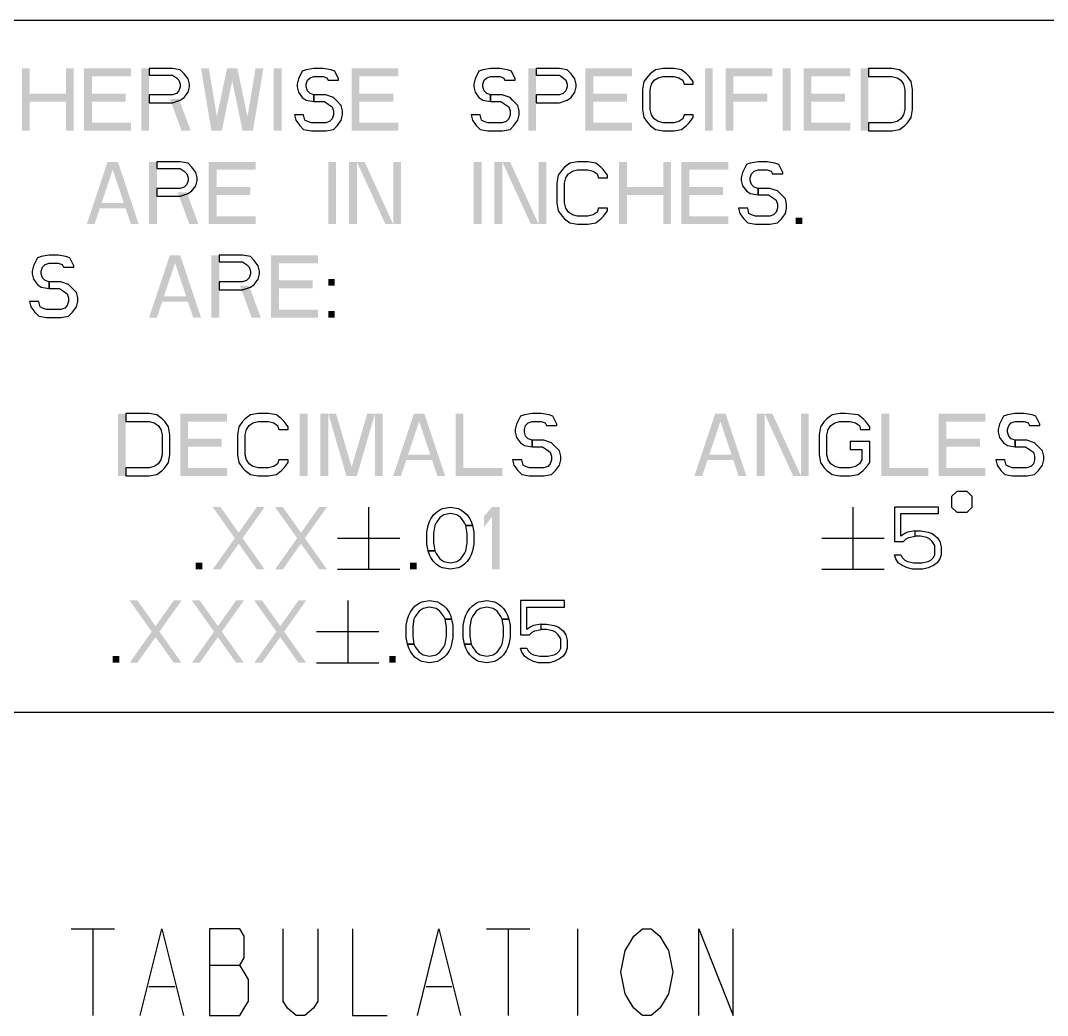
# Model space of a CAD drawing. Extents: x 0 to 34, y 0 to 22.
# Drawn here: x 23.736 to 25.219, y 1.562 to 3 of the extents above; entities that cross this region are included whole.
import ezdxf

# ---------------------------------------------------------------- set-up
doc = ezdxf.new("R2010")
doc.units = 0
doc.header["$LTSCALE"] = 1.87
doc.header["$MEASUREMENT"] = 0
doc.layers.get('0').update_dxf_attribs({"linetype": 'CONTINUOUS'})

msp = doc.modelspace()

# ---------------------------------------------------------------- linework, layer by layer
at = {"color": 7, "linetype": 'Continuous'}
for p, q in [((32.96, 3), (20.08, 3)), ((27.84, 2), (20.08, 2))]:
    msp.add_line(p, q, dxfattribs=at)
at = {"color": 2, "linetype": 'Continuous'}
for p, q in [((24.23827, 2.29709), (24.23827, 2.20709)), ((24.93764, 2.29709), (24.93764, 2.20709)), ((24.19327, 2.25209), (24.28327, 2.25209)), ((24.89264, 2.25209), (24.98264, 2.25209)), ((24.19327, 2.20709), (24.28327, 2.20709)), ((24.89264, 2.20709), (24.98264, 2.20709)), ((24.20827, 2.16209), (24.20827, 2.07209)), ((24.16327, 2.11709), (24.25327, 2.11709)), ((24.16327, 2.07209), (24.25327, 2.07209)), ((23.80875, 1.6875), (23.87125, 1.6875)), ((23.84, 1.6875), (23.84, 1.5625)), ((24.40875, 1.6875), (24.47125, 1.6875)), ((24.44, 1.6875), (24.44, 1.5625)), ((24.54, 1.6875), (24.54, 1.5625)), ((24.00875, 1.63542), (24.0525, 1.63542)), ((23.92125, 1.60417), (23.95875, 1.60417)), ((24.32125, 1.60417), (24.35875, 1.60417))]:
    msp.add_line(p, q, dxfattribs=at)
for points in [[(23.92139, 2.93084), (23.92139, 2.92127), (23.95514, 2.92127), (23.96077, 2.91744), (23.96452, 2.91361), (23.96639, 2.90786), (23.96639, 2.90403), (23.96452, 2.89829), (23.96077, 2.89446), (23.95514, 2.89254), (23.92139, 2.89254), (23.92139, 2.88105), (23.95514, 2.88105), (23.96639, 2.88488), (23.97202, 2.88871), (23.97764, 2.89637), (23.97952, 2.90403), (23.97952, 2.90786), (23.97764, 2.91552), (23.97202, 2.92318), (23.96639, 2.92893), (23.95514, 2.93084), (23.92139, 2.93084)], [(24.19514, 2.91361), (24.19514, 2.91552), (24.18952, 2.92701), (24.18389, 2.92893), (24.17264, 2.93084), (24.15952, 2.93084), (24.14827, 2.92893), (24.14264, 2.92701), (24.13702, 2.91552), (24.13514, 2.90786), (24.13514, 2.90403), (24.13702, 2.89637), (24.14264, 2.88871), (24.14827, 2.88488), (24.15952, 2.88297), (24.15952, 2.89254), (24.15389, 2.89446), (24.15014, 2.89829), (24.14827, 2.90403), (24.14827, 2.90786), (24.15014, 2.91361), (24.15389, 2.91744), (24.15952, 2.91935), (24.17264, 2.91935), (24.17827, 2.91744), (24.18014, 2.91361), (24.19514, 2.91361)], [(24.45014, 2.91361), (24.45014, 2.91552), (24.44452, 2.92701), (24.43889, 2.92893), (24.42764, 2.93084), (24.41452, 2.93084), (24.40327, 2.92893), (24.39764, 2.92701), (24.39202, 2.91552), (24.39014, 2.90786), (24.39014, 2.90403), (24.39202, 2.89637), (24.39764, 2.88871), (24.40327, 2.88488), (24.41452, 2.88297), (24.41452, 2.89254), (24.40889, 2.89446), (24.40514, 2.89829), (24.40327, 2.90403), (24.40327, 2.90786), (24.40514, 2.91361), (24.40889, 2.91744), (24.41452, 2.91935), (24.42764, 2.91935), (24.43327, 2.91744), (24.43514, 2.91361), (24.45014, 2.91361)], [(24.48014, 2.93084), (24.48014, 2.92127), (24.51389, 2.92127), (24.51952, 2.91744), (24.52327, 2.91361), (24.52514, 2.90786), (24.52514, 2.90403), (24.52327, 2.89829), (24.51952, 2.89446), (24.51389, 2.89254), (24.48014, 2.89254), (24.48014, 2.88105), (24.51389, 2.88105), (24.52514, 2.88488), (24.53077, 2.88871), (24.53639, 2.89637), (24.53827, 2.90403), (24.53827, 2.90786), (24.53639, 2.91552), (24.53077, 2.92318), (24.52514, 2.92893), (24.51389, 2.93084), (24.48014, 2.93084)], [(24.70702, 2.90786), (24.70702, 2.91169), (24.70139, 2.91935), (24.69764, 2.92318), (24.69014, 2.92893), (24.67889, 2.93084), (24.66389, 2.93084), (24.65264, 2.92893), (24.64514, 2.92318), (24.64139, 2.91935), (24.63577, 2.91169), (24.63389, 2.9002), (24.63389, 2.87148), (24.63577, 2.85999), (24.64139, 2.85233), (24.64514, 2.8485), (24.65264, 2.84275), (24.66389, 2.84084), (24.67889, 2.84084), (24.69014, 2.84275), (24.69764, 2.8485), (24.70139, 2.85233), (24.70702, 2.85999), (24.70702, 2.86382), (24.69389, 2.86382), (24.69202, 2.85807), (24.68639, 2.85424), (24.67889, 2.85233), (24.66389, 2.85233), (24.65639, 2.85424), (24.65077, 2.85807), (24.64702, 2.86382), (24.64514, 2.87148), (24.64514, 2.9002), (24.64702, 2.90786), (24.65077, 2.91361), (24.65639, 2.91744), (24.66389, 2.91935), (24.67889, 2.91935), (24.68639, 2.91744), (24.69202, 2.91361), (24.69389, 2.90786), (24.70702, 2.90786)], [(24.96014, 2.84084), (24.99389, 2.84084), (25.00514, 2.84275), (25.01264, 2.8485), (25.01639, 2.85233), (25.02202, 2.85999), (25.02389, 2.87148), (25.02389, 2.9002), (25.02202, 2.91169), (25.01639, 2.91935), (25.01264, 2.92318), (25.00514, 2.92893), (24.99389, 2.93084), (24.96014, 2.93084), (24.96014, 2.91935), (24.99389, 2.91935), (25.00139, 2.91744), (25.00702, 2.91361), (25.01077, 2.90786), (25.01264, 2.9002), (25.01264, 2.87148), (25.01077, 2.86382), (25.00702, 2.85807), (25.00139, 2.85424), (24.99389, 2.85233), (24.96014, 2.85233), (24.96014, 2.84084)], [(24.15952, 2.88297), (24.17452, 2.88297), (24.18014, 2.87914), (24.18577, 2.87531), (24.18764, 2.86956), (24.18764, 2.86382), (24.18577, 2.85807), (24.18202, 2.85424), (24.17639, 2.85233), (24.15577, 2.85233), (24.15014, 2.85424), (24.14639, 2.85616), (24.14452, 2.86382), (24.13139, 2.86382), (24.13327, 2.85616), (24.13889, 2.8485), (24.14452, 2.84275), (24.15577, 2.84084), (24.17639, 2.84084), (24.18764, 2.84275), (24.19327, 2.8485), (24.19889, 2.85616), (24.20077, 2.86382), (24.20077, 2.86956), (24.19889, 2.87722), (24.19139, 2.88488), (24.18764, 2.88871), (24.17639, 2.89254), (24.15952, 2.89254), (24.15952, 2.88297)], [(24.41452, 2.88297), (24.42952, 2.88297), (24.43514, 2.87914), (24.44077, 2.87531), (24.44264, 2.86956), (24.44264, 2.86382), (24.44077, 2.85807), (24.43702, 2.85424), (24.43139, 2.85233), (24.41077, 2.85233), (24.40514, 2.85424), (24.40139, 2.85616), (24.39952, 2.86382), (24.38639, 2.86382), (24.38827, 2.85616), (24.39389, 2.8485), (24.39952, 2.84275), (24.41077, 2.84084), (24.43139, 2.84084), (24.44264, 2.84275), (24.44827, 2.8485), (24.45389, 2.85616), (24.45577, 2.86382), (24.45577, 2.86956), (24.45389, 2.87722), (24.44639, 2.88488), (24.44264, 2.88871), (24.43139, 2.89254), (24.41452, 2.89254), (24.41452, 2.88297)], [(23.93264, 2.79584), (23.93264, 2.78627), (23.96639, 2.78627), (23.97202, 2.78244), (23.97577, 2.77861), (23.97764, 2.77286), (23.97764, 2.76903), (23.97577, 2.76329), (23.97202, 2.75946), (23.96639, 2.75754), (23.93264, 2.75754), (23.93264, 2.74605), (23.96639, 2.74605), (23.97764, 2.74988), (23.98327, 2.75371), (23.98889, 2.76137), (23.99077, 2.76903), (23.99077, 2.77286), (23.98889, 2.78052), (23.98327, 2.78818), (23.97764, 2.79392), (23.96639, 2.79584), (23.93264, 2.79584)], [(24.58327, 2.77286), (24.58327, 2.77669), (24.57764, 2.78435), (24.57389, 2.78818), (24.56639, 2.79392), (24.55514, 2.79584), (24.54014, 2.79584), (24.52889, 2.79392), (24.52139, 2.78818), (24.51764, 2.78435), (24.51202, 2.77669), (24.51014, 2.7652), (24.51014, 2.73648), (24.51202, 2.72499), (24.51764, 2.71733), (24.52139, 2.7135), (24.52889, 2.70776), (24.54014, 2.70584), (24.55514, 2.70584), (24.56639, 2.70776), (24.57389, 2.7135), (24.57764, 2.71733), (24.58327, 2.72499), (24.58327, 2.72882), (24.57014, 2.72882), (24.56827, 2.72307), (24.56264, 2.71924), (24.55514, 2.71733), (24.54014, 2.71733), (24.53264, 2.71924), (24.52702, 2.72307), (24.52327, 2.72882), (24.52139, 2.73648), (24.52139, 2.7652), (24.52327, 2.77286), (24.52702, 2.77861), (24.53264, 2.78244), (24.54014, 2.78435), (24.55514, 2.78435), (24.56264, 2.78244), (24.56827, 2.77861), (24.57014, 2.77286), (24.58327, 2.77286)], [(24.83639, 2.77861), (24.83639, 2.78052), (24.83077, 2.79201), (24.82514, 2.79392), (24.81389, 2.79584), (24.80077, 2.79584), (24.78952, 2.79392), (24.78389, 2.79201), (24.77827, 2.78052), (24.77639, 2.77286), (24.77639, 2.76903), (24.77827, 2.76137), (24.78389, 2.75371), (24.78952, 2.74988), (24.80077, 2.74797), (24.80077, 2.75754), (24.79514, 2.75946), (24.79139, 2.76329), (24.78952, 2.76903), (24.78952, 2.77286), (24.79139, 2.77861), (24.79514, 2.78244), (24.80077, 2.78435), (24.81389, 2.78435), (24.81952, 2.78244), (24.82139, 2.77861), (24.83639, 2.77861)], [(24.80077, 2.74797), (24.81577, 2.74797), (24.82139, 2.74414), (24.82702, 2.74031), (24.82889, 2.73456), (24.82889, 2.72882), (24.82702, 2.72307), (24.82327, 2.71924), (24.81764, 2.71733), (24.79702, 2.71733), (24.79139, 2.71924), (24.78764, 2.72116), (24.78577, 2.72882), (24.77264, 2.72882), (24.77452, 2.72116), (24.78014, 2.7135), (24.78577, 2.70776), (24.79702, 2.70584), (24.81764, 2.70584), (24.82889, 2.70776), (24.83452, 2.7135), (24.84014, 2.72116), (24.84202, 2.72882), (24.84202, 2.73456), (24.84014, 2.74222), (24.83264, 2.74988), (24.82889, 2.75371), (24.81764, 2.75754), (24.80077, 2.75754), (24.80077, 2.74797)], [(23.81264, 2.64361), (23.81264, 2.64552), (23.80702, 2.65701), (23.80139, 2.65893), (23.79014, 2.66084), (23.77702, 2.66084), (23.76577, 2.65893), (23.76014, 2.65701), (23.75452, 2.64552), (23.75264, 2.63786), (23.75264, 2.63403), (23.75452, 2.62637), (23.76014, 2.61871), (23.76577, 2.61488), (23.77702, 2.61297), (23.77702, 2.62254), (23.77139, 2.62446), (23.76764, 2.62829), (23.76577, 2.63403), (23.76577, 2.63786), (23.76764, 2.64361), (23.77139, 2.64744), (23.77702, 2.64935), (23.79014, 2.64935), (23.79577, 2.64744), (23.79764, 2.64361), (23.81264, 2.64361)], [(24.02264, 2.66084), (24.02264, 2.65127), (24.05639, 2.65127), (24.06202, 2.64744), (24.06577, 2.64361), (24.06764, 2.63786), (24.06764, 2.63403), (24.06577, 2.62829), (24.06202, 2.62446), (24.05639, 2.62254), (24.02264, 2.62254), (24.02264, 2.61105), (24.05639, 2.61105), (24.06764, 2.61488), (24.07327, 2.61871), (24.07889, 2.62637), (24.08077, 2.63403), (24.08077, 2.63786), (24.07889, 2.64552), (24.07327, 2.65318), (24.06764, 2.65893), (24.05639, 2.66084), (24.02264, 2.66084)], [(23.77702, 2.61297), (23.79202, 2.61297), (23.79764, 2.60914), (23.80327, 2.60531), (23.80514, 2.59956), (23.80514, 2.59382), (23.80327, 2.58807), (23.79952, 2.58424), (23.79389, 2.58233), (23.77327, 2.58233), (23.76764, 2.58424), (23.76389, 2.58616), (23.76202, 2.59382), (23.74889, 2.59382), (23.75077, 2.58616), (23.75639, 2.5785), (23.76202, 2.57275), (23.77327, 2.57084), (23.79389, 2.57084), (23.80514, 2.57275), (23.81077, 2.5785), (23.81639, 2.58616), (23.81827, 2.59382), (23.81827, 2.59956), (23.81639, 2.60722), (23.80889, 2.61488), (23.80514, 2.61871), (23.79389, 2.62254), (23.77702, 2.62254), (23.77702, 2.61297)], [(23.88764, 2.34209), (23.92139, 2.34209), (23.93264, 2.344), (23.94014, 2.34975), (23.94389, 2.35358), (23.94952, 2.36124), (23.95139, 2.37273), (23.95139, 2.40145), (23.94952, 2.41294), (23.94389, 2.4206), (23.94014, 2.42443), (23.93264, 2.43018), (23.92139, 2.43209), (23.88764, 2.43209), (23.88764, 2.4206), (23.92139, 2.4206), (23.92889, 2.41869), (23.93452, 2.41486), (23.93827, 2.40911), (23.94014, 2.40145), (23.94014, 2.37273), (23.93827, 2.36507), (23.93452, 2.35932), (23.92889, 2.35549), (23.92139, 2.35358), (23.88764, 2.35358), (23.88764, 2.34209)], [(24.12202, 2.40911), (24.12202, 2.41294), (24.11639, 2.4206), (24.11264, 2.42443), (24.10514, 2.43018), (24.09389, 2.43209), (24.07889, 2.43209), (24.06764, 2.43018), (24.06014, 2.42443), (24.05639, 2.4206), (24.05077, 2.41294), (24.04889, 2.40145), (24.04889, 2.37273), (24.05077, 2.36124), (24.05639, 2.35358), (24.06014, 2.34975), (24.06764, 2.344), (24.07889, 2.34209), (24.09389, 2.34209), (24.10514, 2.344), (24.11264, 2.34975), (24.11639, 2.35358), (24.12202, 2.36124), (24.12202, 2.36507), (24.10889, 2.36507), (24.10702, 2.35932), (24.10139, 2.35549), (24.09389, 2.35358), (24.07889, 2.35358), (24.07139, 2.35549), (24.06577, 2.35932), (24.06202, 2.36507), (24.06014, 2.37273), (24.06014, 2.40145), (24.06202, 2.40911), (24.06577, 2.41486), (24.07139, 2.41869), (24.07889, 2.4206), (24.09389, 2.4206), (24.10139, 2.41869), (24.10702, 2.41486), (24.10889, 2.40911), (24.12202, 2.40911)], [(24.51014, 2.41486), (24.51014, 2.41677), (24.50452, 2.42826), (24.49889, 2.43018), (24.48764, 2.43209), (24.47452, 2.43209), (24.46327, 2.43018), (24.45764, 2.42826), (24.45202, 2.41677), (24.45014, 2.40911), (24.45014, 2.40528), (24.45202, 2.39762), (24.45764, 2.38996), (24.46327, 2.38613), (24.47452, 2.38422), (24.47452, 2.39379), (24.46889, 2.39571), (24.46514, 2.39954), (24.46327, 2.40528), (24.46327, 2.40911), (24.46514, 2.41486), (24.46889, 2.41869), (24.47452, 2.4206), (24.48764, 2.4206), (24.49327, 2.41869), (24.49514, 2.41486), (24.51014, 2.41486)], [(24.96202, 2.40911), (24.96202, 2.41294), (24.95639, 2.4206), (24.95264, 2.42443), (24.94514, 2.43018), (24.92639, 2.43209), (24.91889, 2.43209), (24.90764, 2.43018), (24.90014, 2.42443), (24.89639, 2.4206), (24.89077, 2.41294), (24.88889, 2.40145), (24.88889, 2.37273), (24.89077, 2.36124), (24.89639, 2.35358), (24.90014, 2.34975), (24.90764, 2.344), (24.91889, 2.34209), (24.93389, 2.34209), (24.94514, 2.344), (24.95264, 2.34975), (24.95639, 2.35358), (24.96202, 2.36124), (24.96202, 2.39188), (24.93389, 2.39188), (24.93389, 2.38039), (24.95077, 2.38039), (24.95077, 2.36507), (24.94702, 2.35932), (24.94139, 2.35549), (24.93389, 2.35358), (24.91889, 2.35358), (24.91139, 2.35549), (24.90577, 2.35932), (24.90202, 2.36507), (24.90014, 2.37273), (24.90014, 2.40145), (24.90202, 2.40911), (24.90577, 2.41486), (24.91139, 2.41869), (24.91889, 2.4206), (24.93389, 2.4206), (24.94139, 2.41869), (24.94702, 2.41486), (24.94889, 2.40911), (24.96202, 2.40911)], [(25.20764, 2.41486), (25.20764, 2.41677), (25.20202, 2.42826), (25.19639, 2.43018), (25.18514, 2.43209), (25.17202, 2.43209), (25.16077, 2.43018), (25.15514, 2.42826), (25.14952, 2.41677), (25.14764, 2.40911), (25.14764, 2.40528), (25.14952, 2.39762), (25.15514, 2.38996), (25.16077, 2.38613), (25.17202, 2.38422), (25.17202, 2.39379), (25.16639, 2.39571), (25.16264, 2.39954), (25.16077, 2.40528), (25.16077, 2.40911), (25.16264, 2.41486), (25.16639, 2.41869), (25.17202, 2.4206), (25.18514, 2.4206), (25.19077, 2.41869), (25.19264, 2.41486), (25.20764, 2.41486)], [(24.47452, 2.38422), (24.48952, 2.38422), (24.49514, 2.38039), (24.50077, 2.37656), (24.50264, 2.37081), (24.50264, 2.36507), (24.50077, 2.35932), (24.49702, 2.35549), (24.49139, 2.35358), (24.47077, 2.35358), (24.46514, 2.35549), (24.46139, 2.35741), (24.45952, 2.36507), (24.44639, 2.36507), (24.44827, 2.35741), (24.45389, 2.34975), (24.45952, 2.344), (24.47077, 2.34209), (24.49139, 2.34209), (24.50264, 2.344), (24.50827, 2.34975), (24.51389, 2.35741), (24.51577, 2.36507), (24.51577, 2.37081), (24.51389, 2.37847), (24.50639, 2.38613), (24.50264, 2.38996), (24.49139, 2.39379), (24.47452, 2.39379), (24.47452, 2.38422)], [(25.17202, 2.38422), (25.18702, 2.38422), (25.19264, 2.38039), (25.19827, 2.37656), (25.20014, 2.37081), (25.20014, 2.36507), (25.19827, 2.35932), (25.19452, 2.35549), (25.18889, 2.35358), (25.16827, 2.35358), (25.16264, 2.35549), (25.15889, 2.35741), (25.15702, 2.36507), (25.14389, 2.36507), (25.14577, 2.35741), (25.15139, 2.34975), (25.15702, 2.344), (25.16827, 2.34209), (25.18889, 2.34209), (25.20014, 2.344), (25.20577, 2.34975), (25.21139, 2.35741), (25.21327, 2.36507), (25.21327, 2.37081), (25.21139, 2.37847), (25.20389, 2.38613), (25.20014, 2.38996), (25.18889, 2.39379), (25.17202, 2.39379), (25.17202, 2.38422)], [(24.37889, 2.27028), (24.37702, 2.27411), (24.37139, 2.28177), (24.36577, 2.2856), (24.35639, 2.28752), (24.34702, 2.2856), (24.34139, 2.28177), (24.33577, 2.27411), (24.33389, 2.27028), (24.33202, 2.25879), (24.33202, 2.24539), (24.33389, 2.2339), (24.32452, 2.2339), (24.32264, 2.24347), (24.32264, 2.26071), (24.32452, 2.27028), (24.32639, 2.27603), (24.32827, 2.27986), (24.33202, 2.2856), (24.33577, 2.28943), (24.34139, 2.29326), (24.34514, 2.29518), (24.35639, 2.29709), (24.36764, 2.29518), (24.37139, 2.29326), (24.37702, 2.28943), (24.38077, 2.2856), (24.38452, 2.27986), (24.38639, 2.27603), (24.38827, 2.27028), (24.37889, 2.27028)], [(24.99764, 2.29709), (24.99764, 2.2473), (25.01077, 2.2473), (25.01452, 2.25113), (25.01827, 2.25305), (25.02764, 2.25496), (25.02764, 2.26262), (25.01639, 2.26071), (25.01264, 2.25879), (25.00702, 2.25496), (25.00702, 2.28752), (25.06139, 2.28752), (25.06139, 2.29709), (24.99764, 2.29709)], [(24.33389, 2.2339), (24.33577, 2.23007), (24.34139, 2.22241), (24.34702, 2.21858), (24.35639, 2.21666), (24.36577, 2.21858), (24.37139, 2.22241), (24.37702, 2.23007), (24.37889, 2.2339), (24.38077, 2.24539), (24.38077, 2.25879), (24.37889, 2.27028), (24.38827, 2.27028), (24.39014, 2.26071), (24.39014, 2.24347), (24.38827, 2.2339), (24.38639, 2.22815), (24.38452, 2.22432), (24.38077, 2.21858), (24.37702, 2.21475), (24.37139, 2.21092), (24.36764, 2.20901), (24.35639, 2.20709), (24.34514, 2.20901), (24.34139, 2.21092), (24.33577, 2.21475), (24.33202, 2.21858), (24.32827, 2.22432), (24.32639, 2.22815), (24.32452, 2.2339), (24.33389, 2.2339)], [(25.02764, 2.25496), (25.02764, 2.26262), (25.03514, 2.26262), (25.04639, 2.26071), (25.05202, 2.25879), (25.05952, 2.25305), (25.06327, 2.2473), (25.06514, 2.23964), (25.06514, 2.22815), (25.06327, 2.22241), (25.05952, 2.21666), (25.05389, 2.21283), (25.04639, 2.20901), (25.03889, 2.20709), (25.02389, 2.20709), (25.01639, 2.20901), (25.00889, 2.21283), (25.00327, 2.21666), (24.99952, 2.22241), (24.99764, 2.22815), (25.00702, 2.22815), (25.00889, 2.22432), (25.01264, 2.22049), (25.01639, 2.21858), (25.02577, 2.21666), (25.03702, 2.21666), (25.04639, 2.21858), (25.05014, 2.22049), (25.05389, 2.22432), (25.05577, 2.22815), (25.05577, 2.24156), (25.05202, 2.2473), (25.04827, 2.25113), (25.04452, 2.25305), (25.03514, 2.25496), (25.02764, 2.25496)], [(24.34889, 2.13528), (24.34702, 2.13911), (24.34139, 2.14677), (24.33577, 2.1506), (24.32639, 2.15252), (24.31702, 2.1506), (24.31139, 2.14677), (24.30577, 2.13911), (24.30389, 2.13528), (24.30202, 2.12379), (24.30202, 2.11039), (24.30389, 2.0989), (24.29452, 2.0989), (24.29264, 2.10847), (24.29264, 2.12571), (24.29452, 2.13528), (24.29639, 2.14103), (24.29827, 2.14486), (24.30202, 2.1506), (24.30577, 2.15443), (24.31139, 2.15826), (24.31514, 2.16018), (24.32639, 2.16209), (24.33764, 2.16018), (24.34139, 2.15826), (24.34702, 2.15443), (24.35077, 2.1506), (24.35452, 2.14486), (24.35639, 2.14103), (24.35827, 2.13528), (24.34889, 2.13528)], [(24.43139, 2.13528), (24.42952, 2.13911), (24.42389, 2.14677), (24.41827, 2.1506), (24.40889, 2.15252), (24.39952, 2.1506), (24.39389, 2.14677), (24.38827, 2.13911), (24.38639, 2.13528), (24.38452, 2.12379), (24.38452, 2.11039), (24.38639, 2.0989), (24.37702, 2.0989), (24.37514, 2.10847), (24.37514, 2.12571), (24.37702, 2.13528), (24.37889, 2.14103), (24.38077, 2.14486), (24.38452, 2.1506), (24.38827, 2.15443), (24.39389, 2.15826), (24.39764, 2.16018), (24.40889, 2.16209), (24.42014, 2.16018), (24.42389, 2.15826), (24.42952, 2.15443), (24.43327, 2.1506), (24.43702, 2.14486), (24.43889, 2.14103), (24.44077, 2.13528), (24.43139, 2.13528)], [(24.45764, 2.16209), (24.45764, 2.1123), (24.47077, 2.1123), (24.47452, 2.11613), (24.47827, 2.11805), (24.48764, 2.11996), (24.48764, 2.12762), (24.47639, 2.12571), (24.47264, 2.12379), (24.46702, 2.11996), (24.46702, 2.15252), (24.52139, 2.15252), (24.52139, 2.16209), (24.45764, 2.16209)], [(24.30389, 2.0989), (24.30577, 2.09507), (24.31139, 2.08741), (24.31702, 2.08358), (24.32639, 2.08166), (24.33577, 2.08358), (24.34139, 2.08741), (24.34702, 2.09507), (24.34889, 2.0989), (24.35077, 2.11039), (24.35077, 2.12379), (24.34889, 2.13528), (24.35827, 2.13528), (24.36014, 2.12571), (24.36014, 2.10847), (24.35827, 2.0989), (24.35639, 2.09315), (24.35452, 2.08932), (24.35077, 2.08358), (24.34702, 2.07975), (24.34139, 2.07592), (24.33764, 2.074), (24.32639, 2.07209), (24.31514, 2.074), (24.31139, 2.07592), (24.30577, 2.07975), (24.30202, 2.08358), (24.29827, 2.08932), (24.29639, 2.09315), (24.29452, 2.0989), (24.30389, 2.0989)], [(24.38639, 2.0989), (24.38827, 2.09507), (24.39389, 2.08741), (24.39952, 2.08358), (24.40889, 2.08166), (24.41827, 2.08358), (24.42389, 2.08741), (24.42952, 2.09507), (24.43139, 2.0989), (24.43327, 2.11039), (24.43327, 2.12379), (24.43139, 2.13528), (24.44077, 2.13528), (24.44264, 2.12571), (24.44264, 2.10847), (24.44077, 2.0989), (24.43889, 2.09315), (24.43702, 2.08932), (24.43327, 2.08358), (24.42952, 2.07975), (24.42389, 2.07592), (24.42014, 2.074), (24.40889, 2.07209), (24.39764, 2.074), (24.39389, 2.07592), (24.38827, 2.07975), (24.38452, 2.08358), (24.38077, 2.08932), (24.37889, 2.09315), (24.37702, 2.0989), (24.38639, 2.0989)], [(24.48764, 2.11996), (24.48764, 2.12762), (24.49514, 2.12762), (24.50639, 2.12571), (24.51202, 2.12379), (24.51952, 2.11805), (24.52327, 2.1123), (24.52514, 2.10464), (24.52514, 2.09315), (24.52327, 2.08741), (24.51952, 2.08166), (24.51389, 2.07783), (24.50639, 2.074), (24.49889, 2.07209), (24.48389, 2.07209), (24.47639, 2.074), (24.46889, 2.07783), (24.46327, 2.08166), (24.45952, 2.08741), (24.45764, 2.09315), (24.46702, 2.09315), (24.46889, 2.08932), (24.47264, 2.08549), (24.47639, 2.08358), (24.48577, 2.08166), (24.49702, 2.08166), (24.50639, 2.08358), (24.51014, 2.08549), (24.51389, 2.08932), (24.51577, 2.09315), (24.51577, 2.10656), (24.51202, 2.1123), (24.50827, 2.11613), (24.50452, 2.11805), (24.49514, 2.11996), (24.48764, 2.11996)]]:
    msp.add_lwpolyline(points, close=True, dxfattribs=at)
for points in [[(25.08014, 2.31209), (25.08014, 2.29709), (25.08764, 2.28959), (25.10264, 2.28959), (25.11014, 2.29709), (25.11014, 2.31209), (25.10264, 2.31959), (25.08764, 2.31959), (25.08014, 2.31209)], [(23.90875, 1.5625), (23.94, 1.6875), (23.97125, 1.5625)], [(24.00875, 1.6875), (24.00875, 1.5625), (24.0525, 1.5625), (24.05875, 1.57292), (24.065, 1.58333), (24.065, 1.61458), (24.05875, 1.625), (24.0525, 1.63542), (24.05875, 1.64583), (24.05875, 1.67708), (24.0525, 1.6875), (24.00875, 1.6875)], [(24.165, 1.6875), (24.165, 1.58333), (24.15875, 1.57292), (24.14625, 1.5625), (24.13375, 1.5625), (24.12125, 1.57292), (24.115, 1.58333), (24.115, 1.6875)], [(24.215, 1.6875), (24.215, 1.5625), (24.265, 1.5625)], [(24.30875, 1.5625), (24.34, 1.6875), (24.37125, 1.5625)], [(24.665, 1.58333), (24.65875, 1.57292), (24.64625, 1.5625), (24.63375, 1.5625), (24.62125, 1.57292), (24.615, 1.58333), (24.60875, 1.59375), (24.6025, 1.625), (24.60875, 1.65625), (24.615, 1.66667), (24.62125, 1.67708), (24.63375, 1.6875), (24.64625, 1.6875), (24.65875, 1.67708), (24.665, 1.66667), (24.67125, 1.65625), (24.6775, 1.625), (24.67125, 1.59375), (24.665, 1.58333)], [(24.715, 1.5625), (24.715, 1.6875), (24.765, 1.5625), (24.765, 1.6875)]]:
    msp.add_lwpolyline(points, dxfattribs=at)
for points in [[(23.73764, 2.93084), (23.73764, 2.84084), (23.74889, 2.93084), (23.74889, 2.84084)], [(23.80139, 2.93084), (23.80139, 2.84084), (23.81264, 2.93084), (23.81264, 2.84084)], [(23.82764, 2.93084), (23.82764, 2.84084), (23.83889, 2.93084), (23.83889, 2.84084)], [(23.83889, 2.93084), (23.83889, 2.91935), (23.89514, 2.93084), (23.89514, 2.91935)], [(23.91014, 2.93084), (23.91014, 2.84084), (23.92139, 2.93084), (23.92139, 2.84084)], [(23.99639, 2.93084), (24.01139, 2.84084), (24.00764, 2.93084), (24.02264, 2.84084)], [(24.03389, 2.93084), (24.01514, 2.84084), (24.04514, 2.93084), (24.02639, 2.84084)], [(24.03764, 2.93084), (24.05639, 2.84084), (24.04889, 2.93084), (24.06764, 2.84084)], [(24.07514, 2.93084), (24.06014, 2.84084), (24.08639, 2.93084), (24.07139, 2.84084)], [(24.10139, 2.93084), (24.10139, 2.84084), (24.11264, 2.93084), (24.11264, 2.84084)], [(24.21389, 2.93084), (24.21389, 2.84084), (24.22514, 2.93084), (24.22514, 2.84084)], [(24.22514, 2.93084), (24.22514, 2.91935), (24.28139, 2.93084), (24.28139, 2.91935)], [(24.46889, 2.93084), (24.46889, 2.84084), (24.48014, 2.93084), (24.48014, 2.84084)], [(24.55139, 2.93084), (24.55139, 2.84084), (24.56264, 2.93084), (24.56264, 2.84084)], [(24.56264, 2.93084), (24.56264, 2.91935), (24.61889, 2.93084), (24.61889, 2.91935)], [(24.72389, 2.93084), (24.72389, 2.84084), (24.73514, 2.93084), (24.73514, 2.84084)], [(24.75389, 2.93084), (24.75389, 2.84084), (24.76514, 2.93084), (24.76514, 2.84084)], [(24.76514, 2.93084), (24.76514, 2.91935), (24.82139, 2.93084), (24.82139, 2.91935)], [(24.83639, 2.93084), (24.83639, 2.84084), (24.84764, 2.93084), (24.84764, 2.84084)], [(24.86639, 2.93084), (24.86639, 2.84084), (24.87764, 2.93084), (24.87764, 2.84084)], [(24.87764, 2.93084), (24.87764, 2.91935), (24.93389, 2.93084), (24.93389, 2.91935)], [(24.94889, 2.93084), (24.94889, 2.84084), (24.96014, 2.93084), (24.96014, 2.84084)], [(23.74889, 2.89446), (23.74889, 2.88297), (23.80139, 2.89446), (23.80139, 2.88297)], [(23.83889, 2.89446), (23.83889, 2.88297), (23.88764, 2.89446), (23.88764, 2.88297)], [(24.22514, 2.89446), (24.22514, 2.88297), (24.27389, 2.89446), (24.27389, 2.88297)], [(24.56264, 2.89446), (24.56264, 2.88297), (24.61139, 2.89446), (24.61139, 2.88297)], [(24.76514, 2.89446), (24.76514, 2.88297), (24.81389, 2.89446), (24.81389, 2.88297)], [(24.87764, 2.89446), (24.87764, 2.88297), (24.92639, 2.89446), (24.92639, 2.88297)], [(23.95139, 2.8868), (23.96827, 2.84084), (23.96452, 2.8868), (23.98139, 2.84084)], [(23.83889, 2.85233), (23.83889, 2.84084), (23.89514, 2.85233), (23.89514, 2.84084)], [(24.22514, 2.85233), (24.22514, 2.84084), (24.28139, 2.85233), (24.28139, 2.84084)], [(24.56264, 2.85233), (24.56264, 2.84084), (24.61889, 2.85233), (24.61889, 2.84084)], [(24.87764, 2.85233), (24.87764, 2.84084), (24.93389, 2.85233), (24.93389, 2.84084)], [(23.83139, 2.70584), (23.86139, 2.79584), (23.84264, 2.70584), (23.87264, 2.79584)], [(23.89514, 2.70584), (23.90639, 2.70584), (23.86514, 2.79584), (23.87639, 2.79584)], [(23.92139, 2.79584), (23.92139, 2.70584), (23.93264, 2.79584), (23.93264, 2.70584)], [(24.00764, 2.79584), (24.00764, 2.70584), (24.01889, 2.79584), (24.01889, 2.70584)], [(24.01889, 2.79584), (24.01889, 2.78435), (24.07514, 2.79584), (24.07514, 2.78435)], [(24.18014, 2.79584), (24.18014, 2.70584), (24.19139, 2.79584), (24.19139, 2.70584)], [(24.21014, 2.79584), (24.21014, 2.70584), (24.22139, 2.79584), (24.22139, 2.70584)], [(24.22139, 2.79584), (24.26264, 2.70584), (24.23264, 2.79584), (24.27389, 2.70584)], [(24.27389, 2.79584), (24.27389, 2.70584), (24.28514, 2.79584), (24.28514, 2.70584)], [(24.39014, 2.79584), (24.39014, 2.70584), (24.40139, 2.79584), (24.40139, 2.70584)], [(24.42014, 2.79584), (24.42014, 2.70584), (24.43139, 2.79584), (24.43139, 2.70584)], [(24.43139, 2.79584), (24.47264, 2.70584), (24.44264, 2.79584), (24.48389, 2.70584)], [(24.48389, 2.79584), (24.48389, 2.70584), (24.49514, 2.79584), (24.49514, 2.70584)], [(24.60014, 2.79584), (24.60014, 2.70584), (24.61139, 2.79584), (24.61139, 2.70584)], [(24.66389, 2.79584), (24.66389, 2.70584), (24.67514, 2.79584), (24.67514, 2.70584)], [(24.69014, 2.79584), (24.69014, 2.70584), (24.70139, 2.79584), (24.70139, 2.70584)], [(24.70139, 2.79584), (24.70139, 2.78435), (24.75764, 2.79584), (24.75764, 2.78435)], [(24.01889, 2.75946), (24.01889, 2.74797), (24.06764, 2.75946), (24.06764, 2.74797)], [(24.61139, 2.75946), (24.61139, 2.74797), (24.66389, 2.75946), (24.66389, 2.74797)], [(24.70139, 2.75946), (24.70139, 2.74797), (24.75014, 2.75946), (24.75014, 2.74797)], [(23.96264, 2.7518), (23.97952, 2.70584), (23.97577, 2.7518), (23.99264, 2.70584)], [(23.84639, 2.73648), (23.84639, 2.72882), (23.89139, 2.73648), (23.89139, 2.72882)], [(24.01889, 2.71733), (24.01889, 2.70584), (24.07514, 2.71733), (24.07514, 2.70584)], [(24.70139, 2.71733), (24.70139, 2.70584), (24.75764, 2.71733), (24.75764, 2.70584)], [(24.85514, 2.71541), (24.85514, 2.70584), (24.86452, 2.71541), (24.86452, 2.70584)], [(23.92139, 2.57084), (23.95139, 2.66084), (23.93264, 2.57084), (23.96264, 2.66084)], [(23.98514, 2.57084), (23.99639, 2.57084), (23.95514, 2.66084), (23.96639, 2.66084)], [(24.01139, 2.66084), (24.01139, 2.57084), (24.02264, 2.66084), (24.02264, 2.57084)], [(24.09764, 2.66084), (24.09764, 2.57084), (24.10889, 2.66084), (24.10889, 2.57084)], [(24.10889, 2.66084), (24.10889, 2.64935), (24.16514, 2.66084), (24.16514, 2.64935)], [(24.18014, 2.62637), (24.18014, 2.6168), (24.18952, 2.62637), (24.18952, 2.6168)], [(24.05264, 2.6168), (24.06952, 2.57084), (24.06577, 2.6168), (24.08264, 2.57084)], [(24.10889, 2.62446), (24.10889, 2.61297), (24.15764, 2.62446), (24.15764, 2.61297)], [(23.93639, 2.60148), (23.93639, 2.59382), (23.98139, 2.60148), (23.98139, 2.59382)], [(24.10889, 2.58233), (24.10889, 2.57084), (24.16514, 2.58233), (24.16514, 2.57084)], [(24.18014, 2.58041), (24.18014, 2.57084), (24.18952, 2.58041), (24.18952, 2.57084)], [(23.87639, 2.43209), (23.87639, 2.34209), (23.88764, 2.43209), (23.88764, 2.34209)], [(23.96639, 2.43209), (23.96639, 2.34209), (23.97764, 2.43209), (23.97764, 2.34209)], [(23.97764, 2.43209), (23.97764, 2.4206), (24.03389, 2.43209), (24.03389, 2.4206)], [(24.13889, 2.43209), (24.13889, 2.34209), (24.15014, 2.43209), (24.15014, 2.34209)], [(24.16889, 2.43209), (24.16889, 2.34209), (24.18014, 2.43209), (24.18014, 2.34209)], [(24.18014, 2.43209), (24.20639, 2.34209), (24.19139, 2.43209), (24.21764, 2.34209)], [(24.23639, 2.43209), (24.21014, 2.34209), (24.24764, 2.43209), (24.22139, 2.34209)], [(24.24764, 2.43209), (24.24764, 2.34209), (24.25889, 2.43209), (24.25889, 2.34209)], [(24.27389, 2.34209), (24.30389, 2.43209), (24.28514, 2.34209), (24.31514, 2.43209)], [(24.33764, 2.34209), (24.34889, 2.34209), (24.30764, 2.43209), (24.31889, 2.43209)], [(24.36389, 2.43209), (24.36389, 2.34209), (24.37514, 2.43209), (24.37514, 2.34209)], [(24.70889, 2.34209), (24.73889, 2.43209), (24.72014, 2.34209), (24.75014, 2.43209)], [(24.77264, 2.34209), (24.78389, 2.34209), (24.74264, 2.43209), (24.75389, 2.43209)], [(24.79889, 2.43209), (24.79889, 2.34209), (24.81014, 2.43209), (24.81014, 2.34209)], [(24.81014, 2.43209), (24.85139, 2.34209), (24.82139, 2.43209), (24.86264, 2.34209)], [(24.86264, 2.43209), (24.86264, 2.34209), (24.87389, 2.43209), (24.87389, 2.34209)], [(24.97889, 2.43209), (24.97889, 2.34209), (24.99014, 2.43209), (24.99014, 2.34209)], [(25.06139, 2.43209), (25.06139, 2.34209), (25.07264, 2.43209), (25.07264, 2.34209)], [(25.07264, 2.43209), (25.07264, 2.4206), (25.12889, 2.43209), (25.12889, 2.4206)], [(23.97764, 2.39571), (23.97764, 2.38422), (24.02639, 2.39571), (24.02639, 2.38422)], [(25.07264, 2.39571), (25.07264, 2.38422), (25.12139, 2.39571), (25.12139, 2.38422)], [(24.28889, 2.37273), (24.28889, 2.36507), (24.33389, 2.37273), (24.33389, 2.36507)], [(24.72389, 2.37273), (24.72389, 2.36507), (24.76889, 2.37273), (24.76889, 2.36507)], [(23.97764, 2.35358), (23.97764, 2.34209), (24.03389, 2.35358), (24.03389, 2.34209)], [(24.37514, 2.35358), (24.37514, 2.34209), (24.43139, 2.35358), (24.43139, 2.34209)], [(24.99014, 2.35358), (24.99014, 2.34209), (25.04639, 2.35358), (25.04639, 2.34209)], [(25.07264, 2.35358), (25.07264, 2.34209), (25.12889, 2.35358), (25.12889, 2.34209)], [(24.01327, 2.29709), (24.07702, 2.20709), (24.02452, 2.29709), (24.08827, 2.20709)], [(24.07702, 2.29709), (24.01327, 2.20709), (24.08827, 2.29709), (24.02452, 2.20709)], [(24.10327, 2.29709), (24.16702, 2.20709), (24.11452, 2.29709), (24.17827, 2.20709)], [(24.16702, 2.29709), (24.10327, 2.20709), (24.17827, 2.29709), (24.11452, 2.20709)], [(24.40514, 2.28369), (24.40514, 2.26837), (24.41639, 2.29709), (24.42764, 2.29709)], [(24.41639, 2.29709), (24.41639, 2.20709), (24.42764, 2.29709), (24.42764, 2.20709)], [(23.98889, 2.21666), (23.98889, 2.20709), (23.99827, 2.21666), (23.99827, 2.20709)], [(24.29827, 2.21666), (24.29827, 2.20709), (24.30764, 2.21666), (24.30764, 2.20709)], [(23.89327, 2.16209), (23.95702, 2.07209), (23.90452, 2.16209), (23.96827, 2.07209)], [(23.95702, 2.16209), (23.89327, 2.07209), (23.96827, 2.16209), (23.90452, 2.07209)], [(23.98327, 2.16209), (24.04702, 2.07209), (23.99452, 2.16209), (24.05827, 2.07209)], [(24.04702, 2.16209), (23.98327, 2.07209), (24.05827, 2.16209), (23.99452, 2.07209)], [(24.07327, 2.16209), (24.13702, 2.07209), (24.08452, 2.16209), (24.14827, 2.07209)], [(24.13702, 2.16209), (24.07327, 2.07209), (24.14827, 2.16209), (24.08452, 2.07209)], [(23.86889, 2.08166), (23.86889, 2.07209), (23.87827, 2.08166), (23.87827, 2.07209)], [(24.26827, 2.08166), (24.26827, 2.07209), (24.27764, 2.08166), (24.27764, 2.07209)]]:
    msp.add_solid(points, dxfattribs=at)

doc.saveas('drawing.dxf')
